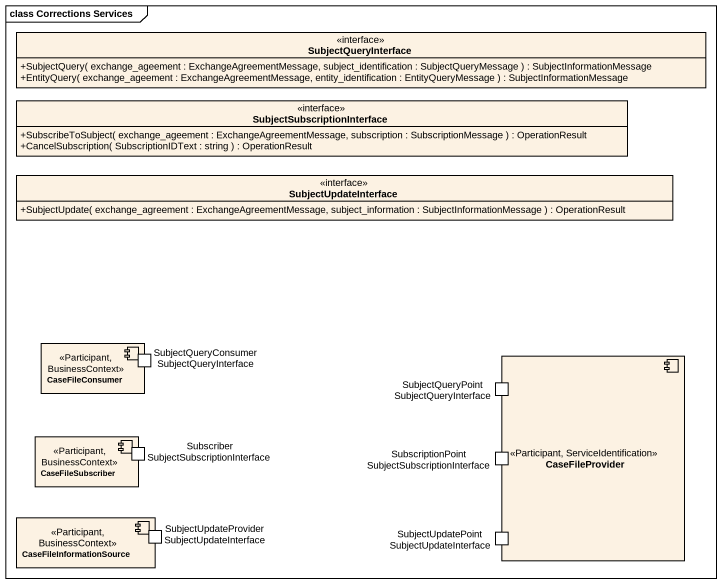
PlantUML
@startuml
mainframe class Corrections Services
allowmixing
hide circle
hide empty members
skinparam classAttributeIconSize 0
interface SubjectQueryInterface {
  +SubjectQuery( exchange_ageement : ExchangeAgreementMessage, subject_identification : SubjectQueryMessage ) : SubjectInformationMessage
  +EntityQuery( exchange_ageement : ExchangeAgreementMessage, entity_identification : EntityQueryMessage ) : SubjectInformationMessage
}
interface SubjectSubscriptionInterface {
  +SubscribeToSubject( exchange_ageement : ExchangeAgreementMessage, subscription : SubscriptionMessage ) : OperationResult
  +CancelSubscription( SubscriptionIDText : string ) : OperationResult
}
interface SubjectUpdateInterface {
  +SubjectUpdate( exchange_agreement : ExchangeAgreementMessage, subject_information : SubjectInformationMessage ) : OperationResult
}
component CaseFileConsumer <<Participant, BusinessContext>> {
  port "SubjectQueryConsumer SubjectQueryInterface" as SubjectQueryConsumer
}
component CaseFileProvider <<Participant, ServiceIdentification>> {
  port "SubjectQueryPoint SubjectQueryInterface" as SubjectQueryPoint
  port "SubscriptionPoint SubjectSubscriptionInterface" as SubscriptionPoint
  port "SubjectUpdatePoint SubjectUpdateInterface" as SubjectUpdatePoint
}
component CaseFileSubscriber <<Participant, BusinessContext>> {
  port "Subscriber SubjectSubscriptionInterface" as Subscriber
}
component CaseFileInformationSource <<Participant, BusinessContext>> {
  port "SubjectUpdateProvider SubjectUpdateInterface" as SubjectUpdateProvider
}
@enduml
